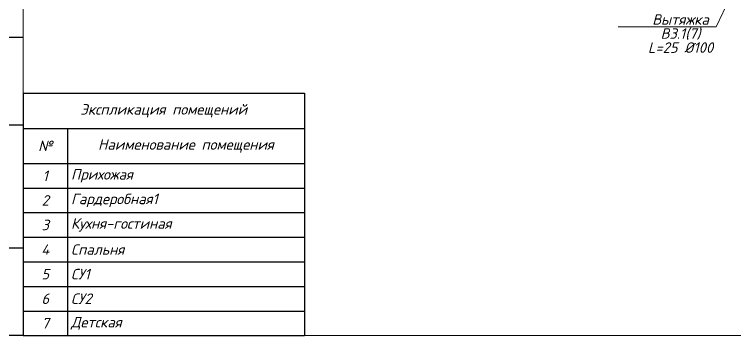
# Model space of a CAD drawing. Header units: millimetres. Extents: x 3082 to 230946, y 1570 to 312844.
# Drawn here: x 39787 to 50041, y 97444 to 102016 of the extents above; entities that cross this region are included whole.
import ezdxf
from ezdxf import colors
from ezdxf.entities.mleader import LeaderData, LeaderLine
from ezdxf.math import Vec2, Vec3

# ---------------------------------------------------------------- set-up
doc = ezdxf.new("R2010")
doc.units = ezdxf.units.MM
doc.layers.add('FORMAT', color=7, linetype='Continuous')
doc.layers.add('Ramka', color=7, linetype='Continuous', lineweight=0)
doc.layers.add('Двери', color=7, linetype='Continuous', lineweight=13)
doc.styles.add('ls_200', font='isocpeui.ttf', dxfattribs={"height": 200})

# ---------------------------------------------------------------- blocks, each defined once
blk = doc.blocks.new('*U457')
at = {"linetype": 'Continuous'}
for points in [[(-20961, 4500), (-19961, 4500)], [(-20561, 4500), (-19979, 4500)], [(-20561, 3250), (-19961, 3250)], [(-20561, 1500), (-19961, 1500)], [(-19961, 250), (-20561, 250)]]:
    blk.add_lwpolyline(points, dxfattribs=at)
at = {"layer": 'Ramka', "color": 7}
blk.add_lwpolyline([(-19961, 250), (-250, 250), (-250, 14600), (-19961, 14600)], close=True, dxfattribs=at)
blk = doc.blocks.new('_None')
blk = doc.blocks.new('*T510')
at = {"color": 0, "linetype": 'ByBlock', "lineweight": -2, "transparency": 16777216}
for p, q in [((0, 0), (4000, 0)), ((0, 0), (0, -3450)), ((4000, 0), (4000, -3450)), ((0, -500), (4000, -500)), ((632, -500), (632, -3450)), ((0, -1000), (4000, -1000)), ((0, -1350), (4000, -1350)), ((0, -1700), (4000, -1700)), ((0, -2050), (4000, -2050)), ((0, -2400), (4000, -2400)), ((0, -2750), (4000, -2750)), ((0, -3100), (4000, -3100)), ((0, -3450), (4000, -3450))]:
    blk.add_line(p, q, dxfattribs=at)
at = {"color": 0, "transparency": 16777216, "char_height": 150, "style": 'ls_200'}
for s, insert, width, attachment_point in [('Экспликация помещений', (2000, -250), 3997, 5), ('№', (316, -750), 628.58, 5), ('Наименование помещения', (2316, -750), 3365.42, 5), ('1', (316, -1175), 628.58, 5), ('Прихожая', (682, -1175), 3268.42, 4), ('Гардеробная1', (682, -1525), 3268.42, 4), ('2', (316, -1525), 628.58, 5), ('3', (316, -1875), 628.58, 5), ('Кухня-гостиная', (682, -1875), 3268.42, 4), ('4', (316, -2225), 628.58, 5), ('Спальня', (682, -2225), 3268.42, 4), ('5', (316, -2575), 628.58, 5), ('СУ1', (682, -2575), 3268.42, 4), ('6', (316, -2925), 628.58, 5), ('СУ2', (682, -2925), 3268.42, 4), ('7', (316, -3275), 628.58, 5), ('Детская', (682, -3275), 3268.42, 4)]:
    blk.add_mtext(s, dxfattribs=dict(at, insert=insert, width=width, attachment_point=attachment_point))

msp = doc.modelspace()

# ---------------------------------------------------------------- block references
msp.add_blockref('*T510', (39909.6, 100893.7))
at = {"layer": 'FORMAT'}
msp.add_blockref('*U457', (59870.1, 97193.7), dxfattribs=at)

# ---------------------------------------------------------------- next in the draw order: leaders
at = {"layer": 'Двери'}
ml = msp.add_multileader_mtext('Standard', dxfattribs=at)
ml.set_content('Вытяжка В3.1(7)\\PL=25 %%C100', color=256, style='ls_200')
ml.set_leader_properties(color=256, linetype='ByLayer', lineweight=-1)
ml.set_arrow_properties(name='NONE')
ml.build(insert=Vec2(0, 0))
ml.multileader.update_dxf_attribs({"text_left_attachment_type": 6, "text_right_attachment_type": 6})
ctx = ml.context
ctx.base_point, ctx.char_height, ctx.landing_gap_size, ctx.plane_origin = Vec3(48759.8, 101838.2), 150, 20, Vec3(48529.9, 99467.7)
ctx.left_attachment, ctx.right_attachment, ctx.text_align_type = 6, 6, 1
notes = []
notes.append((ctx, [(1, (1, 1, 0), (49764.5, 101838.2), (-1, 0), 8, [(0, [(50213.9, 102783.4)], 0, [])])]))
ctx.mtext.insert, ctx.mtext.width, ctx.mtext.alignment, ctx.mtext.line_spacing_factor, ctx.mtext.flow_direction = Vec3(49258.1, 102018.2), 1349.505, 2, 0.8, 5
ctx.mtext.has_bg_fill, ctx.mtext.bg_color, ctx.mtext.bg_scale_factor, ctx.mtext.bg_transparency, ctx.mtext.use_window_bg_color = 1, -1073741824, 1, 0, 1
for ctx, leaders in notes:
    for number, flags, end, landing, length, lines in leaders:
        leader = LeaderData()
        leader.index, (leader.has_last_leader_line, leader.has_dogleg_vector, leader.attachment_direction) = number, flags
        leader.last_leader_point, leader.dogleg_vector, leader.dogleg_length = Vec3(end), Vec3(landing), length
        for number, points, colour, breaks in lines:
            line = LeaderLine()
            line.index, line.vertices, line.color, line.breaks = number, Vec3.list(points), colors.encode_raw_color(colour), breaks
            leader.lines.append(line)
        ctx.leaders.append(leader)

doc.saveas('drawing.dxf')
